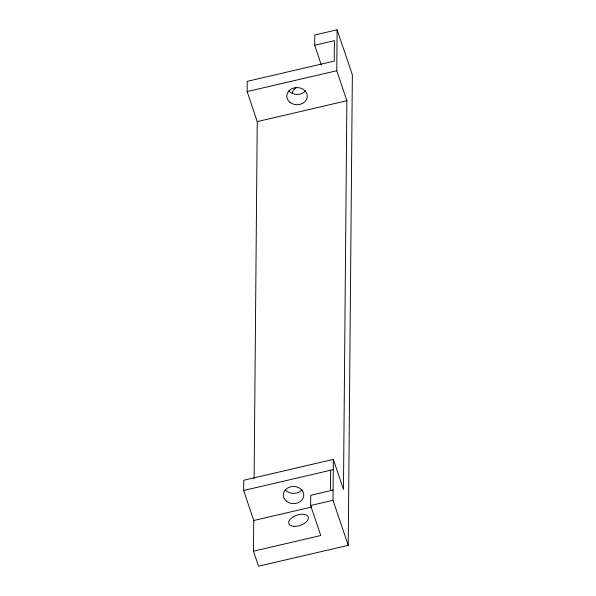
<?xml version="1.0" encoding="UTF-8"?>
<svg xmlns="http://www.w3.org/2000/svg" width="596" height="596" viewBox="0 0 596 596"><rect width="100%" height="100%" fill="white"/><g stroke="black" fill="none" stroke-linecap="round" stroke-linejoin="round"><path stroke-width="0.89" d="M337.12 29.8L352.355 74.813L348.228 545.318L258.53 566.2L253.479 551.188L253.747 520.502L243.645 490.486L243.734 480.257L333.35 459.397L343.467 489.413L346.872 100.731L336.77 70.715L337.12 29.8L314.777 35L314.688 45.229L321.326 64.957M254.12 478.663L257.248 121.599L247.146 91.575L247.236 81.347L334.237 61.097L334.416 40.64L314.688 45.229M253.479 551.188L320.752 535.528L310.643 505.512L310.732 495.283L333.082 490.076M330.467 490.687L330.646 470.229M348.228 545.318L332.993 500.305L333.35 459.397M247.146 91.575L336.77 70.715M257.248 121.599L346.872 100.731M243.645 490.486L333.261 469.618M310.643 505.512L332.993 500.305M253.747 520.502L311.753 507.002M292.413 92.998A10.251 5.401 -18.6 0 1 296.659 87.411M305.606 90.763A10.251 8.568 0.5 0 1 288.814 90.897M302.105 489.674A10.251 8.568 0.5 0 1 285.313 489.808M289.887 102.266A10.251 8.568 0.5 0 0 306.977 98.288A10.251 8.568 0.5 0 0 294.268 87.888A10.251 8.568 0.5 0 0 289.887 102.266M293.53 526.313A10.251 5.401 -18.6 0 0 308.37 517.998A10.251 5.401 -18.6 0 0 293.619 516.568A10.251 5.401 -18.6 0 0 293.53 526.313M286.385 501.169A10.251 8.568 0.5 0 0 303.476 497.191A10.251 8.568 0.5 0 0 290.766 486.798A10.251 8.568 0.5 0 0 286.385 501.169"/></g></svg>
